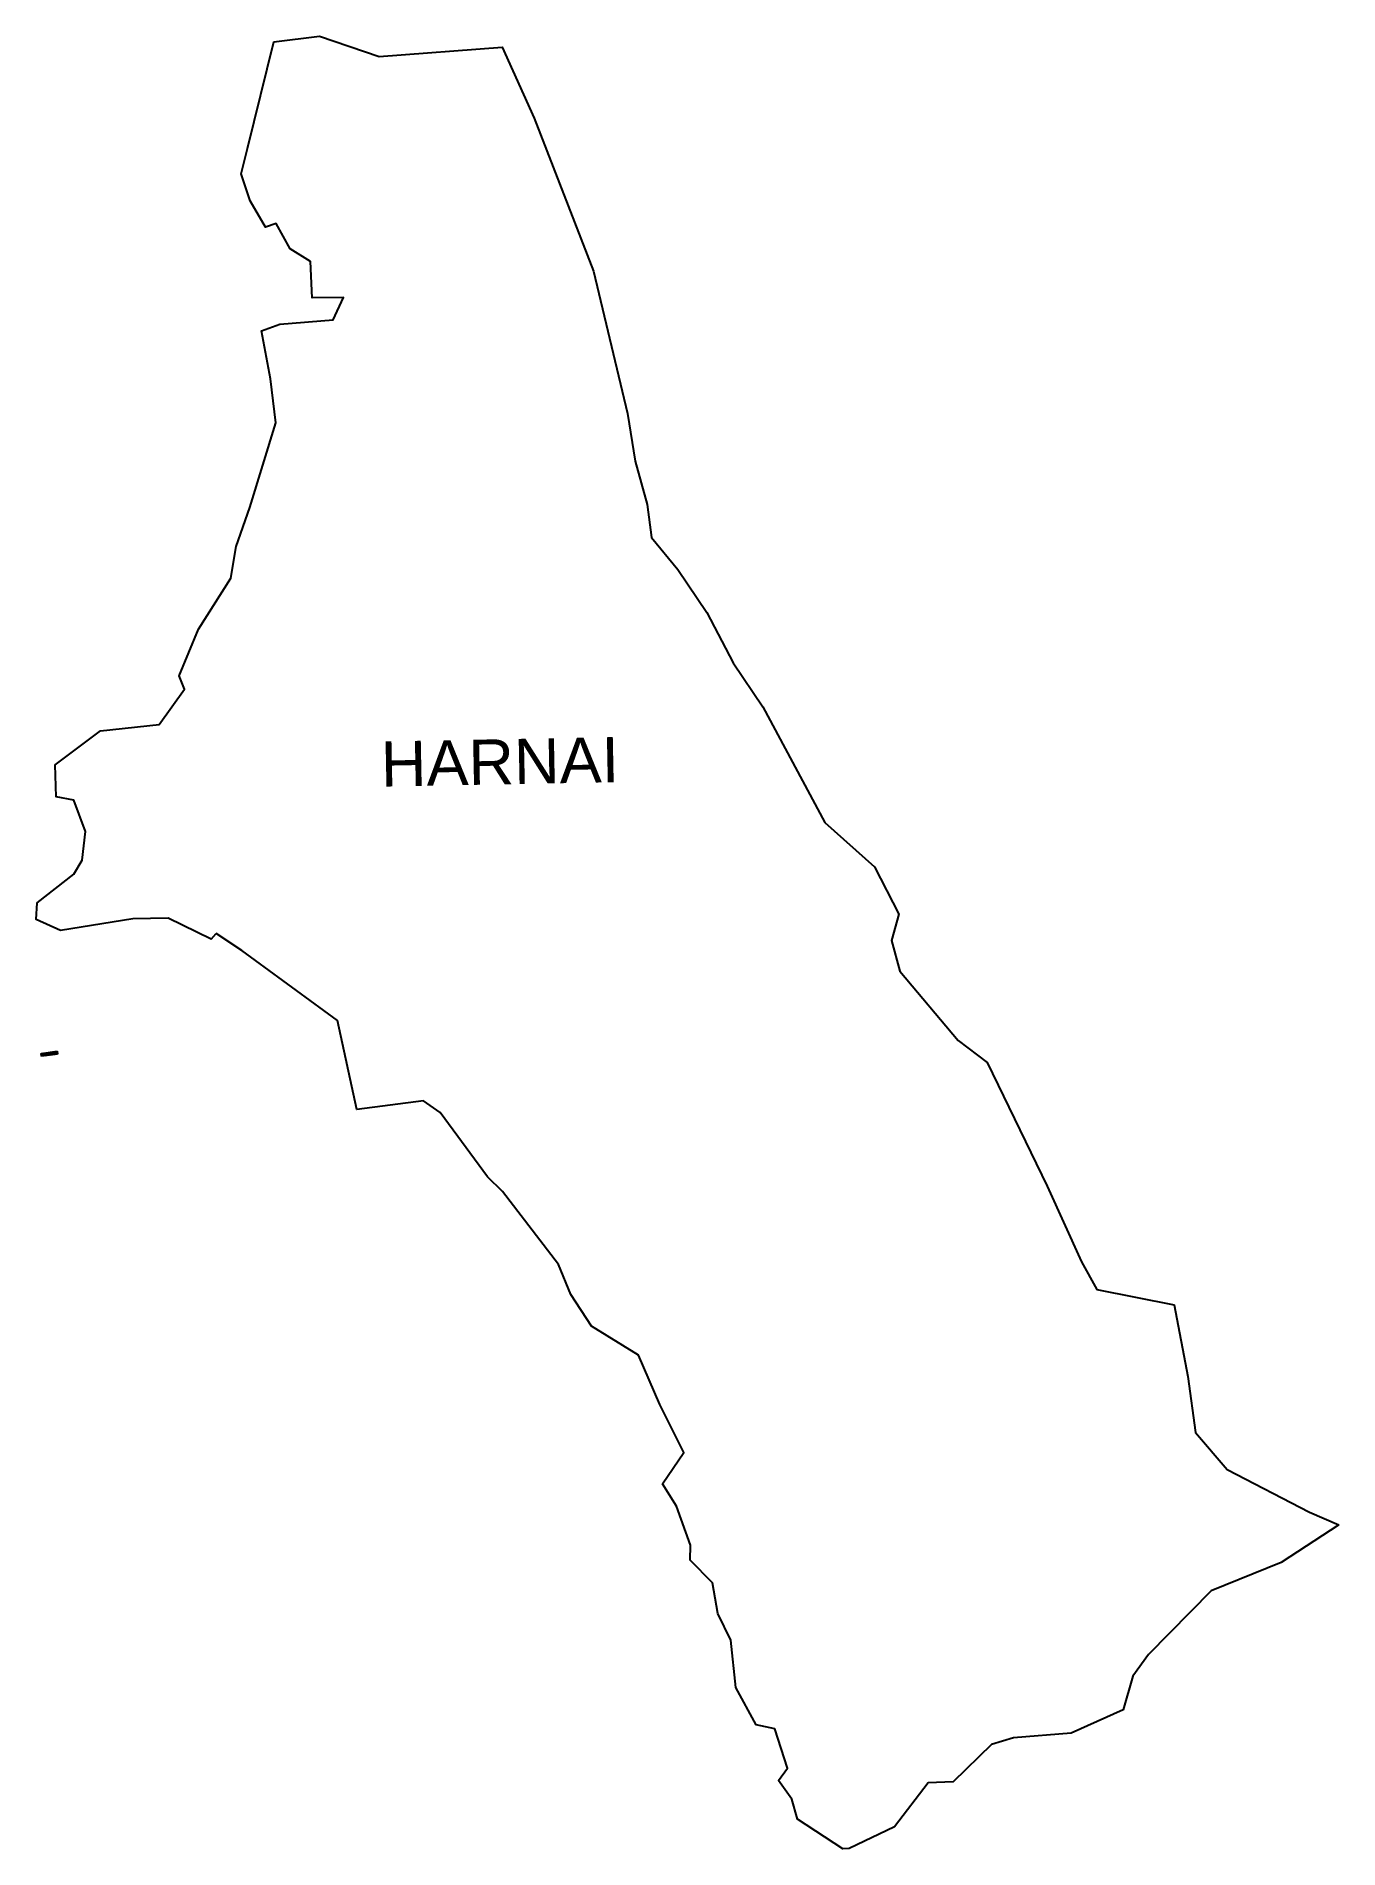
# Model space of a CAD drawing. Header units: metres. Extents: x 73 to 300643, y 17 to 1972555.
# Drawn here: x 297505 to 300643, y 1968189 to 1972555 of the extents above; entities outside this region: 1.
import ezdxf

# ---------------------------------------------------------------- set-up
doc = ezdxf.new("R2010")
doc.units = ezdxf.units.M
doc.header["$MEASUREMENT"] = 0
for name, color, linetype in [('JETTY', 51, 'Continuous'), ('JETTY HATCH', 210, 'Continuous'), ('village', 3, 'Continuous'), ('VILLAGE NAME', 250, 'Continuous')]:
    doc.layers.add(name, color=color, linetype=linetype)
doc.styles.get("Standard").update_dxf_attribs({"font": 'arial.ttf'})
picture_1 = doc.add_image_def('image1.ecw', size_in_pixel=(115815, 376923))

msp = doc.modelspace()

# ---------------------------------------------------------------- linework, layer by layer
at = {"layer": 'JETTY'}
for p, q in [((297517.1, 1970104.5), (297555.6, 1970109.8)), ((297517.9, 1970098.2), (297517.1, 1970104.5)), ((297556.2, 1970103.2), (297517.9, 1970098.2)), ((297555.6, 1970109.8), (297556.2, 1970103.2))]:
    msp.add_line(p, q, dxfattribs=at)
at = {"layer": 'JETTY HATCH', "linetype": 'Continuous'}
for p, q in [((297517.2, 1970104), (297517.8, 1970104.6)), ((297521.2, 1970098.7), (297517.4, 1970102.5)), ((297517.5, 1970101.7), (297520.8, 1970105)), ((297517.7, 1970099.3), (297523.9, 1970105.4)), ((297518.8, 1970098.4), (297517.7, 1970099.5)), ((297523.5, 1970099), (297517.9, 1970104.6)), ((297519.6, 1970098.5), (297527, 1970105.9)), ((297525.9, 1970099.3), (297520.2, 1970104.9)), ((297528.2, 1970099.6), (297522.5, 1970105.3)), ((297522.6, 1970098.9), (297530, 1970106.3)), ((297530.6, 1970099.9), (297524.9, 1970105.6)), ((297525.7, 1970099.2), (297533.1, 1970106.7)), ((297532.9, 1970100.2), (297527.2, 1970105.9)), ((297528.7, 1970099.6), (297536.2, 1970107.1)), ((297535.3, 1970100.5), (297529.5, 1970106.2)), ((297531.7, 1970100), (297539.3, 1970107.5)), ((297537.6, 1970100.8), (297531.9, 1970106.5)), ((297540, 1970101.1), (297534.2, 1970106.9)), ((297534.8, 1970100.4), (297542.3, 1970108)), ((297542.3, 1970101.4), (297536.5, 1970107.2)), ((297537.8, 1970100.8), (297545.4, 1970108.4)), ((297544.7, 1970101.7), (297538.9, 1970107.5)), ((297540.9, 1970101.2), (297548.5, 1970108.8)), ((297547, 1970102), (297541.2, 1970107.8)), ((297549.4, 1970102.3), (297543.5, 1970108.1)), ((297543.9, 1970101.6), (297551.5, 1970109.2)), ((297551.7, 1970102.6), (297545.9, 1970108.4)), ((297547, 1970102), (297554.6, 1970109.6)), ((297554.1, 1970102.9), (297548.2, 1970108.8)), ((297550, 1970102.4), (297555.7, 1970108.1)), ((297556.1, 1970103.5), (297550.5, 1970109.1)), ((297555.9, 1970106.4), (297552.9, 1970109.4)), ((297553.1, 1970102.8), (297555.9, 1970105.7)), ((297555.6, 1970109.3), (297555.2, 1970109.7)), ((297556.1, 1970103.2), (297556.2, 1970103.2))]:
    msp.add_line(p, q, dxfattribs=at)
at = {"layer": 'village'}
msp.add_lwpolyline([(297926.4, 1970379.7), (297938.1, 1970393.9)], dxfattribs=at)
at = {"layer": 'village', "color": 3, "true_color": 0x00ff00}
for points in [[(297926.4, 1970379.7, 0), (297822.6, 1970430.7, 0), (297737.4, 1970429, 0), (297563.1, 1970400.6, 0), (297505.1, 1970427.1, 0), (297507.2, 1970467.3, 0), (297595.3, 1970536.6, 0), (297615.5, 1970570.1, 0), (297623.8, 1970639, 0), (297595.6, 1970714.3, 0), (297552.7, 1970722.9, 0), (297550.3, 1970799.9, 0), (297659.7, 1970881.4, 0), (297800.9, 1970897.3, 0), (297862.2, 1970982.3, 0), (297849.4, 1971013.9, 0), (297895.6, 1971126.8, 0), (297973.8, 1971249.7, 0), (297986.8, 1971325.5, 0), (298019.5, 1971419.3, 0), (298081.8, 1971624, 0), (298069.1, 1971729.9, 0), (298047.4, 1971845.2, 0), (298091.5, 1971861.6, 0), (298220.1, 1971871.6, 0), (298245.1, 1971925.9, 0), (298169.9, 1971924.7, 0), (298165.5, 1972012.4, 0), (298117, 1972042.8, 0), (298082.9, 1972103.7, 0), (298057.6, 1972094.6, 0), (298020.2, 1972158.4, 0), (297998.5, 1972223.6, 0), (298014.1, 1972284.6, 0), (298077.7, 1972541.6, 0), (298187.3, 1972554.8, 0), (298331, 1972506.4, 0), (298627.5, 1972528.3, 0), (298704.4, 1972357.7, 0), (298847.3, 1971988.9, 0), (298929.5, 1971646.2, 0), (298947.4, 1971531.2, 0), (298976.4, 1971426.6, 0), (298987.3, 1971347.1, 0), (299050.5, 1971270.6, 0), (299120.3, 1971166.9, 0), (299184, 1971045.1, 0), (299255.7, 1970939.6, 0), (299405, 1970660.8, 0), (299524.5, 1970554, 0), (299583.3, 1970439.7, 0), (299565.2, 1970377, 0), (299585.7, 1970302.7, 0), (299725.5, 1970136.1, 0), (299795.4, 1970083, 0), (299940.2, 1969785.1, 0), (300023.1, 1969602.8, 0), (300059.5, 1969536.1, 0), (300246.1, 1969499.1, 0), (300279.1, 1969326.5, 0), (300297.2, 1969191.5, 0), (300373.8, 1969102.3, 0), (300572.2, 1968999.9, 0), (300642.6, 1968968.9, 0)], [(300642.6, 1968968.9, 0), (300503.9, 1968878.5, 0), (300335.6, 1968809.8, 0), (300184.4, 1968656.4, 0), (300146.8, 1968604.8, 0), (300122.9, 1968523.5, 0), (299997.8, 1968467.3, 0), (299859, 1968455.7, 0), (299805.9, 1968440.3, 0), (299713.9, 1968349.8, 0), (299653.5, 1968347.7, 0), (299572.2, 1968241.4, 0), (299463.3, 1968189.2, 0), (299447.8, 1968188.8, 0), (299339.2, 1968260, 0), (299325, 1968308.4, 0), (299293.3, 1968353.5, 0), (299315, 1968383.1, 0), (299284.2, 1968477.7, 0), (299239, 1968487.2, 0), (299190.4, 1968577.2, 0), (299178.6, 1968691.4, 0), (299146.5, 1968755.6, 0), (299133.8, 1968829.5, 0), (299080.4, 1968883.6, 0), (299080.9, 1968920.3, 0), (299047.2, 1969014.1, 0), (299013.4, 1969068.2, 0), (299065, 1969143.2, 0), (299007.4, 1969258.7, 0), (298955.8, 1969377.8, 0), (298842.5, 1969447.4, 0), (298792.9, 1969523.7, 0), (298763, 1969596, 0), (298628.2, 1969772.4, 0), (298592.3, 1969807.3, 0), (298478, 1969962, 0), (298438.2, 1969990.7, 0), (298277.3, 1969969.3, 0), (298230.9, 1970184.2, 0), (298000.4, 1970352.9, 0), (297938.1, 1970393.9, 0)]]:
    msp.add_polyline3d(points, dxfattribs=at)

# ---------------------------------------------------------------- texts
at = {"layer": 'VILLAGE NAME', "insert": (298334.1, 1970855.9), "char_height": 108.748, "attachment_point": 1, "rotation": 1.1028}
msp.add_mtext_dynamic_manual_height_columns('{\\fArial|b0|i0|c0|p34;HARNAI}', width=1571.314, gutter_width=543.7, heights=[0], dxfattribs=at)

# ---------------------------------------------------------------- pictures from other files: only their frames are drawn
image = msp.add_image(picture_1, insert=(73.3, 16.6), size_in_units=(0.0417, 0.136))
image.dxf.flags = 7

doc.saveas('drawing.dxf')
